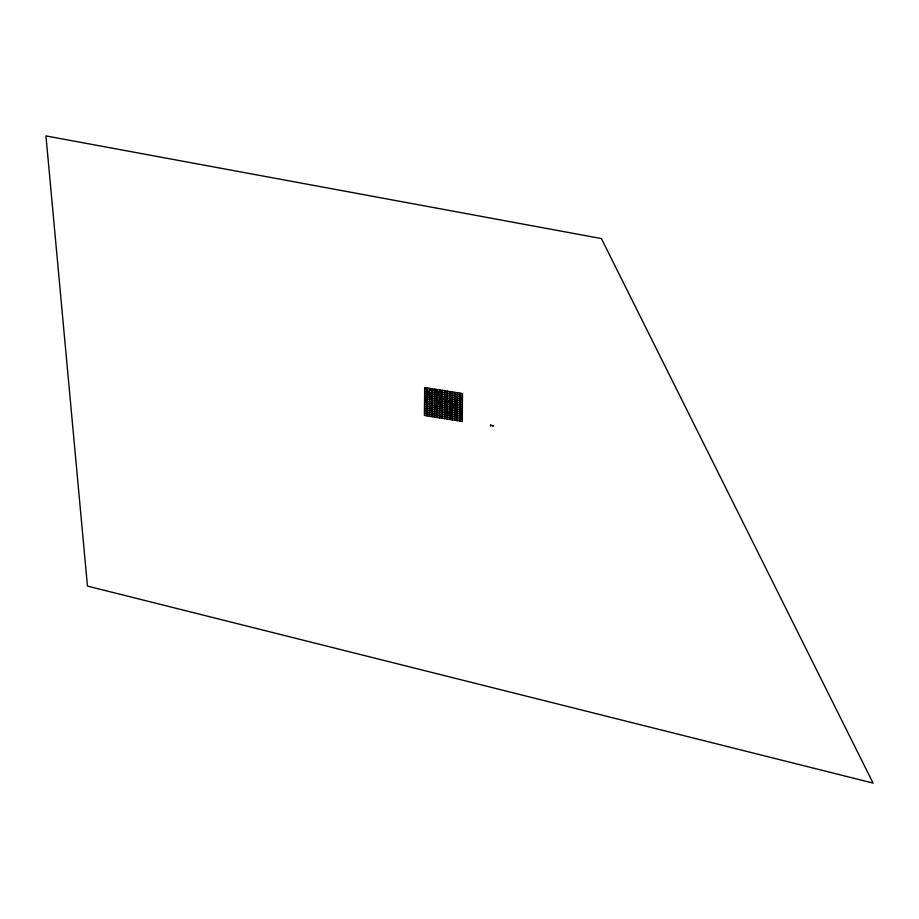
<?xml version="1.0" encoding="UTF-8"?>
<svg xmlns="http://www.w3.org/2000/svg" width="919" height="919" viewBox="0 0 919 919"><rect width="100%" height="100%" fill="white"/><g stroke="black" fill="none" stroke-linecap="round" stroke-linejoin="round"><path stroke-width="1.38" d="M426.967 415.836L427.197 387.979M427.082 401.189L427.163 398.949L424.635 398.547L439.707 401.121L438.593 404.613L440.098 398.088M430.069 389.07L428.576 395.584L429.69 392.091L424.647 391.299M429.483 416.238L429.655 395.802M429.701 390.23L429.713 388.381M462.452 397.272L431.471 392.447C431.735 395.515 429.977 397.628 432.275 390.736M431.091 395.71L432.573 391.322M431.206 395.354L431.356 392.792M431.367 394.837L431.574 392.091C432.481 393.481 432.619 386.175 431.987 392.907M430.908 394.194L431.539 394.308L431.804 391.402L432.435 391.517M432.01 416.64L432.24 388.771M434.526 417.031L434.756 389.174M437.042 417.433L437.283 389.576M439.569 417.835L439.673 404.831M439.799 389.966L439.696 402.97L424.727 400.673M440.224 404.36L442.096 404.107L441.821 405.164L441.982 404.463M440.339 403.832L441.982 404.647M440.982 394.148C440.89 389.013 440.752 399.96 440.626 393.148M440.557 394.63L440.741 392.804M441.557 403.338C439.937 402.981 441.384 406.405 441.04 402.867L441.671 402.981L442.521 399.064M440.81 394.665L438.294 394.55L438.306 392.689L440.569 393.332M441.109 404.728L442.188 400.11L441.442 403.682M441.166 404.555L442.039 399.719M441.281 404.211L441.488 401.465L462.383 404.705M442.338 400.879L441.706 400.764L441.499 403.51L440.867 403.395M442.085 418.225L442.315 390.368M442.372 398.674L442.28 401.063L441.648 400.948M444.612 418.627L444.842 390.77M447.128 419.03L447.358 391.161M449.885 391.563L449.644 419.42L449.965 418.444M451.298 418.869L451.309 417.008M451.516 419.11L451.597 417.054M451.734 419.34L451.803 417.295M451.953 419.581L452.022 417.536M452.171 419.822L452.401 391.965M454.687 420.224L454.916 392.356M457.214 420.615L457.444 392.758M459.73 421.017L459.959 393.16M490.712 425.371L493.227 425.761M490.7 425.83L490.712 424.9L490.436 425.773M493.089 426.198L493.227 425.302M427.255 401.281L424.567 400.787L427.14 400.81M431.574 392.091L432.102 392.562M431.804 391.402L432.378 391.689M431.103 394.412L432.596 389.472M441.258 402.166L441.832 402.453M441.591 401.121L442.223 401.235M441.821 400.42L442.395 400.707M441.12 403.154L442.613 398.49M452.573 404.084L452.286 405.245L454.813 405.635L455.089 404.486M452.596 405.555L452.274 406.543L454.802 406.945L455.112 405.957M452.274 406.818L452.55 405.945M449.667 417.571L449.977 416.583M454.802 407.22L455.077 406.347M424.658 389.438L462.464 395.411M431.183 393.321L431.815 393.435M424.635 393.148L427.151 393.55M428.587 393.734L431.597 394.136M432.194 394.343L462.429 399.133M424.612 395.009L462.418 400.983M424.601 396.87L462.406 402.844M441.43 401.637L442.119 401.58M442.005 401.936L441.315 401.994L441.947 402.108M441.786 402.637L441.097 402.694L441.729 402.809M438.604 402.752L441.614 403.154M442.211 403.372L462.372 406.554M440.224 404.176L442.096 404.291M440.109 404.532L441.924 404.819M440.052 404.705L441.878 404.992M424.555 402.442L462.36 408.415M424.532 404.291L462.337 410.276M424.521 406.152L462.326 412.126M424.509 408.013L462.314 413.987M424.486 409.874L462.291 415.847M424.475 411.723L462.28 417.697M424.463 413.584L462.268 419.558M444.762 400.052A5.158 3.63 17.7 0 1 449.77 404.567M444.75 401.913A2.585 1.815 17.7 0 1 447.254 404.165M444.67 411.195A5.158 3.63 17.7 0 1 449.678 415.71M444.647 413.056A2.585 1.815 17.7 0 1 447.151 415.308M424.681 387.577L424.44 415.445L462.246 421.419L462.487 393.562L424.681 387.577M601.394 238.572L45.95 135.92L87.454 586.092L873.05 783.08L601.394 238.572"/></g></svg>
